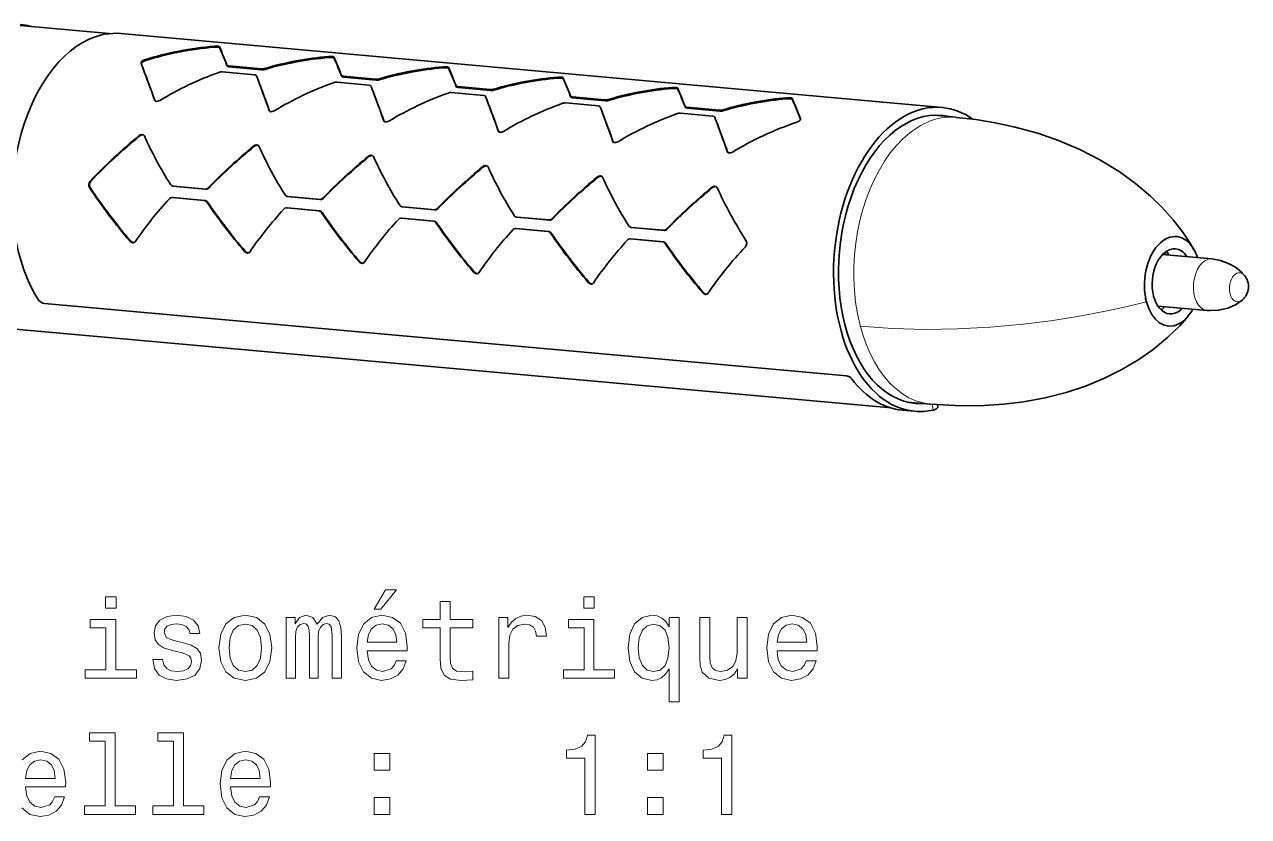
# Model space of a CAD drawing. Extents: x 370 to 946, y 143 to 764.
# Drawn here: x 870.1 to 924.5, y 639.1 to 674.3 of the extents above; entities that cross this region are included whole.
import ezdxf

# ---------------------------------------------------------------- set-up
doc = ezdxf.new("R2010")
doc.units = 0

msp = doc.modelspace()

# ---------------------------------------------------------------- linework, layer by layer
at = {"color": 7, "lineweight": 35, "ltscale": 0.099351}
msp.add_line((873.851, 673.908), (869.893, 674.264), dxfattribs=at)
at = {"color": 7, "lineweight": 35}
for p, q in [((874.361, 673.912), (910.854, 670.623)), ((906.601, 658.698), (870.969, 661.909)), ((908.589, 657.273), (868.685, 660.869))]:
    msp.add_line(p, q, dxfattribs=at)
at = {"color": 7, "lineweight": 13, "ltscale": 0.00123}
msp.add_line((878.513, 673.303), (878.51, 673.353), dxfattribs=at)
at = {"color": 7, "lineweight": 13, "ltscale": 0.001226}
for p, q in [((878.741, 673.283), (878.739, 673.332)), ((883.832, 672.824), (883.829, 672.873)), ((888.922, 672.366), (888.919, 672.414)), ((894.012, 671.907), (894.009, 671.956)), ((899.102, 671.448), (899.099, 671.497))]:
    msp.add_line(p, q, dxfattribs=at)
at = {"color": 7, "lineweight": 13, "ltscale": 0.001228}
for p, q in [((883.604, 672.845), (883.6, 672.894)), ((888.694, 672.386), (888.69, 672.435)), ((893.784, 671.927), (893.78, 671.976)), ((898.874, 671.469), (898.871, 671.518)), ((903.964, 671.01), (903.961, 671.059))]:
    msp.add_line(p, q, dxfattribs=at)
at = {"color": 7, "lineweight": 35, "ltscale": 0.005595}
msp.add_line((875.26, 672.602), (875.339, 672.392), dxfattribs=at)
at = {"color": 7, "lineweight": 35, "ltscale": 0.002085}
for p, q in [((875.369, 672.314), (875.339, 672.392)), ((880.459, 671.855), (880.429, 671.933)), ((890.639, 670.938), (890.61, 671.016)), ((900.82, 670.02), (900.79, 670.098))]:
    msp.add_line(p, q, dxfattribs=at)
at = {"color": 7, "lineweight": 13, "ltscale": 0.001133}
msp.add_line((875.434, 672.702), (875.419, 672.745), dxfattribs=at)
at = {"color": 7, "lineweight": 13, "ltscale": 0.001144}
for p, q in [((879.077, 672.508), (879.089, 672.464)), ((884.167, 672.049), (884.179, 672.005)), ((889.257, 671.59), (889.269, 671.546)), ((894.348, 671.132), (894.36, 671.088))]:
    msp.add_line(p, q, dxfattribs=at)
at = {"color": 7, "lineweight": 35, "ltscale": 0.036305}
for p, q in [((879.154, 672.47), (880.6, 672.34)), ((885.69, 671.881), (884.244, 672.011)), ((900.673, 670.244), (899.227, 670.375)), ((900.973, 670.461), (899.527, 670.591)), ((876.676, 667.133), (878.122, 667.002)), ((876.662, 666.621), (878.108, 666.49)), ((881.766, 666.674), (883.212, 666.544)), ((881.721, 666.163), (883.168, 666.032)), ((881.752, 666.162), (883.198, 666.032)), ((888.303, 666.085), (886.856, 666.215)), ((893.393, 665.626), (891.946, 665.757)), ((886.811, 665.704), (888.258, 665.574)), ((893.348, 665.115), (891.902, 665.245)), ((898.483, 665.167), (897.037, 665.298)), ((898.514, 665.163), (897.067, 665.293)), ((898.438, 664.656), (896.992, 664.786))]:
    msp.add_line(p, q, dxfattribs=at)
at = {"color": 7, "lineweight": 13, "ltscale": 0.001136}
for p, q in [((879.154, 672.47), (879.166, 672.426)), ((884.244, 672.011), (884.256, 671.968)), ((889.335, 671.553), (889.347, 671.509)), ((894.425, 671.094), (894.437, 671.05)), ((899.515, 670.635), (899.527, 670.591))]:
    msp.add_line(p, q, dxfattribs=at)
at = {"color": 7, "lineweight": 35, "ltscale": 0.036307}
for p, q in [((879.166, 672.426), (880.613, 672.296)), ((878.866, 672.21), (880.312, 672.079)), ((883.956, 671.751), (885.402, 671.62)), ((884.256, 671.968), (885.703, 671.837)), ((889.046, 671.292), (890.493, 671.162)), ((890.781, 671.422), (889.334, 671.553)), ((890.793, 671.379), (889.347, 671.509)), ((895.583, 670.703), (894.136, 670.833)), ((895.871, 670.964), (894.424, 671.094)), ((895.883, 670.92), (894.437, 671.05)), ((900.961, 670.505), (899.515, 670.635)), ((876.706, 667.128), (878.153, 666.998)), ((876.631, 666.621), (878.077, 666.491)), ((881.797, 666.669), (883.243, 666.539)), ((888.333, 666.08), (886.887, 666.211)), ((886.842, 665.703), (888.289, 665.573)), ((891.932, 665.245), (893.379, 665.114)), ((893.423, 665.622), (891.977, 665.752)), ((898.469, 664.655), (897.023, 664.786))]:
    msp.add_line(p, q, dxfattribs=at)
at = {"color": 7, "lineweight": 13, "ltscale": 0.001142}
for p, q in [((880.6, 672.34), (880.613, 672.296)), ((885.69, 671.881), (885.703, 671.837)), ((890.78, 671.422), (890.793, 671.379)), ((890.925, 671.44), (890.937, 671.396)), ((895.87, 670.964), (895.883, 670.92)), ((900.961, 670.505), (900.973, 670.461)), ((901.105, 670.523), (901.117, 670.479))]:
    msp.add_line(p, q, dxfattribs=at)
at = {"color": 7, "lineweight": 13, "ltscale": 0.001143}
for p, q in [((880.745, 672.358), (880.756, 672.313)), ((885.835, 671.899), (885.847, 671.855)), ((896.015, 670.982), (896.027, 670.937)), ((899.438, 670.673), (899.45, 670.629))]:
    msp.add_line(p, q, dxfattribs=at)
at = {"color": 7, "lineweight": 35, "ltscale": 0.00278}
for p, q in [((880.39, 672.037), (880.429, 671.933)), ((890.571, 671.12), (890.61, 671.016)), ((900.751, 670.202), (900.79, 670.098))]:
    msp.add_line(p, q, dxfattribs=at)
at = {"color": 7, "lineweight": 35, "ltscale": 0.002779}
for p, q in [((885.481, 671.579), (885.52, 671.474)), ((895.661, 670.661), (895.7, 670.557))]:
    msp.add_line(p, q, dxfattribs=at)
at = {"color": 7, "lineweight": 35, "ltscale": 0.002086}
for p, q in [((885.549, 671.396), (885.52, 671.474)), ((895.73, 670.479), (895.7, 670.557))]:
    msp.add_line(p, q, dxfattribs=at)
at = {"color": 7, "lineweight": 35, "ltscale": 0.000571895}
msp.add_line((875.862, 670.957), (875.872, 670.936), dxfattribs=at)
at = {"color": 7, "lineweight": 13, "ltscale": 0.000974543}
for p, q in [((875.884, 670.925), (875.862, 670.957)), ((901.335, 668.631), (901.312, 668.663))]:
    msp.add_line(p, q, dxfattribs=at)
at = {"color": 7, "lineweight": 13, "ltscale": 0.001224}
msp.add_line((904.192, 670.989), (904.19, 671.038), dxfattribs=at)
at = {"color": 7, "lineweight": 35, "ltscale": 0.000572597}
for p, q in [((880.952, 670.498), (880.962, 670.478)), ((886.042, 670.039), (886.052, 670.019)), ((891.132, 669.581), (891.143, 669.56)), ((896.222, 669.122), (896.233, 669.101)), ((901.312, 668.663), (901.323, 668.643))]:
    msp.add_line(p, q, dxfattribs=at)
at = {"color": 7, "lineweight": 13, "ltscale": 0.000973297}
msp.add_line((880.974, 670.466), (880.952, 670.498), dxfattribs=at)
at = {"color": 7, "lineweight": 35, "ltscale": 0.025455}
for p, q in [((910.472, 670.281), (911.486, 670.19)), ((909.323, 657.533), (910.337, 657.442))]:
    msp.add_line(p, q, dxfattribs=at)
at = {"color": 7, "lineweight": 13, "ltscale": 0.000975423}
for p, q in [((886.064, 670.007), (886.042, 670.039)), ((896.245, 669.09), (896.222, 669.122))]:
    msp.add_line(p, q, dxfattribs=at)
at = {"color": 7, "lineweight": 13, "ltscale": 0.000974178}
msp.add_line((891.155, 669.549), (891.132, 669.58), dxfattribs=at)
at = {"color": 7, "lineweight": 13, "ltscale": 0.000847797}
for p, q in [((875.209, 669.36), (875.181, 669.38)), ((885.39, 668.443), (885.362, 668.462)), ((895.57, 667.526), (895.542, 667.545))]:
    msp.add_line(p, q, dxfattribs=at)
at = {"color": 7, "lineweight": 13, "ltscale": 0.000848666}
for p, q in [((880.299, 668.902), (880.272, 668.921)), ((890.48, 667.984), (890.452, 668.004)), ((900.66, 667.067), (900.632, 667.086))]:
    msp.add_line(p, q, dxfattribs=at)
at = {"color": 7, "lineweight": 13, "ltscale": 0.00080364}
msp.add_line((873.002, 667.064), (872.97, 667.067), dxfattribs=at)
at = {"color": 7, "lineweight": 13, "ltscale": 0.00080449}
msp.add_line((873.026, 667.346), (872.994, 667.349), dxfattribs=at)
at = {"color": 7, "lineweight": 35, "ltscale": 0.000764989}
for p, q in [((876.669, 667.133), (876.7, 667.129)), ((886.85, 666.216), (886.88, 666.212)), ((897.03, 665.299), (897.06, 665.294))]:
    msp.add_line(p, q, dxfattribs=at)
at = {"color": 7, "lineweight": 13, "ltscale": 0.000763479}
msp.add_line((876.676, 667.133), (876.706, 667.128), dxfattribs=at)
at = {"color": 7, "lineweight": 13, "ltscale": 0.000781818}
for p, q in [((878.122, 667.002), (878.153, 666.998)), ((883.212, 666.544), (883.243, 666.539)), ((888.302, 666.085), (888.333, 666.08)), ((893.393, 665.626), (893.423, 665.622))]:
    msp.add_line(p, q, dxfattribs=at)
at = {"color": 7, "lineweight": 13, "ltscale": 0.00077138}
for p, q in [((878.24, 667.051), (878.27, 667.046)), ((888.42, 666.133), (888.45, 666.128)), ((898.6, 665.216), (898.631, 665.211))]:
    msp.add_line(p, q, dxfattribs=at)
at = {"color": 7, "lineweight": 35, "ltscale": 0.000210842}
for p, q in [((876.631, 666.621), (876.623, 666.622)), ((876.662, 666.621), (876.654, 666.621)), ((896.992, 664.786), (896.984, 664.787))]:
    msp.add_line(p, q, dxfattribs=at)
at = {"color": 7, "lineweight": 35, "ltscale": 0.00076465}
for p, q in [((876.623, 666.622), (876.654, 666.621)), ((881.713, 666.163), (881.744, 666.162)), ((886.803, 665.704), (886.834, 665.704))]:
    msp.add_line(p, q, dxfattribs=at)
at = {"color": 7, "lineweight": 13, "ltscale": 0.00076465}
for p, q in [((876.631, 666.621), (876.662, 666.621)), ((886.812, 665.704), (886.842, 665.703)), ((891.902, 665.245), (891.932, 665.245)), ((896.992, 664.786), (897.023, 664.786))]:
    msp.add_line(p, q, dxfattribs=at)
at = {"color": 7, "lineweight": 13, "ltscale": 0.000781465}
for p, q in [((878.077, 666.491), (878.108, 666.49)), ((883.167, 666.032), (883.198, 666.032)), ((888.257, 665.574), (888.289, 665.573)), ((893.348, 665.115), (893.379, 665.114)), ((898.438, 664.656), (898.469, 664.655))]:
    msp.add_line(p, q, dxfattribs=at)
at = {"color": 7, "lineweight": 13, "ltscale": 0.000773634}
msp.add_line((878.184, 666.422), (878.215, 666.422), dxfattribs=at)
at = {"color": 7, "lineweight": 35, "ltscale": 0.000764768}
for p, q in [((881.76, 666.675), (881.79, 666.67)), ((891.94, 665.757), (891.97, 665.753))]:
    msp.add_line(p, q, dxfattribs=at)
at = {"color": 7, "lineweight": 13, "ltscale": 0.000764989}
for p, q in [((881.766, 666.674), (881.797, 666.669)), ((886.857, 666.215), (886.887, 666.211)), ((891.947, 665.756), (891.977, 665.752)), ((897.037, 665.298), (897.067, 665.293))]:
    msp.add_line(p, q, dxfattribs=at)
at = {"color": 7, "lineweight": 13, "ltscale": 0.000771626}
msp.add_line((883.33, 666.592), (883.36, 666.587), dxfattribs=at)
at = {"color": 7, "lineweight": 35, "ltscale": 0.000209402}
for p, q in [((881.721, 666.163), (881.713, 666.163)), ((891.924, 665.245), (891.932, 665.245))]:
    msp.add_line(p, q, dxfattribs=at)
at = {"color": 7, "lineweight": 13, "ltscale": 0.000766175}
msp.add_line((881.721, 666.163), (881.752, 666.162), dxfattribs=at)
at = {"color": 7, "lineweight": 35, "ltscale": 0.000210925}
for p, q in [((881.752, 666.162), (881.744, 666.162)), ((891.902, 665.245), (891.893, 665.246)), ((897.023, 664.786), (897.014, 664.786))]:
    msp.add_line(p, q, dxfattribs=at)
at = {"color": 7, "lineweight": 13, "ltscale": 0.000772108}
for p, q in [((883.275, 665.964), (883.305, 665.964)), ((888.365, 665.505), (888.396, 665.505)), ((893.455, 665.046), (893.486, 665.046))]:
    msp.add_line(p, q, dxfattribs=at)
at = {"color": 7, "lineweight": 35, "ltscale": 0.000209318}
for p, q in [((886.803, 665.704), (886.812, 665.704)), ((886.834, 665.704), (886.842, 665.703))]:
    msp.add_line(p, q, dxfattribs=at)
at = {"color": 7, "lineweight": 35, "ltscale": 0.000766175}
msp.add_line((891.893, 665.246), (891.924, 665.245), dxfattribs=at)
at = {"color": 7, "lineweight": 13, "ltscale": 0.000773131}
msp.add_line((893.51, 665.675), (893.541, 665.67), dxfattribs=at)
at = {"color": 7, "lineweight": 13, "ltscale": 0.000850561}
for p, q in [((874.8, 664.694), (874.769, 664.68)), ((879.89, 664.236), (879.859, 664.221)), ((890.07, 663.318), (890.04, 663.304))]:
    msp.add_line(p, q, dxfattribs=at)
at = {"color": 7, "lineweight": 35, "ltscale": 0.000764618}
msp.add_line((896.984, 664.787), (897.014, 664.786), dxfattribs=at)
at = {"color": 7, "lineweight": 13, "ltscale": 0.000780308}
msp.add_line((898.483, 665.167), (898.514, 665.163), dxfattribs=at)
at = {"color": 7, "lineweight": 13, "ltscale": 0.000772101}
msp.add_line((898.545, 664.588), (898.576, 664.587), dxfattribs=at)
at = {"color": 7, "lineweight": 35, "ltscale": 0.003582}
msp.add_line((920.741, 664.175), (920.844, 664.075), dxfattribs=at)
at = {"color": 7, "lineweight": 13, "ltscale": 0.000849916}
for p, q in [((884.98, 663.777), (884.949, 663.763)), ((895.161, 662.859), (895.13, 662.845))]:
    msp.add_line(p, q, dxfattribs=at)
at = {"color": 7, "lineweight": 35, "ltscale": 0.054924}
msp.add_line((922.84, 663.896), (920.652, 664.093), dxfattribs=at)
at = {"color": 7, "lineweight": 13, "ltscale": 0.000851943}
msp.add_line((900.251, 662.401), (900.22, 662.386), dxfattribs=at)
at = {"color": 7, "lineweight": 35, "ltscale": 0.054918}
msp.add_line((922.633, 661.605), (920.445, 661.802), dxfattribs=at)
at = {"color": 7, "lineweight": 35, "ltscale": 0.013756}
msp.add_line((909.09, 657.177), (909.638, 657.128), dxfattribs=at)
at = {"color": 7, "lineweight": 13, "ltscale": 0.006425}
msp.add_line((910.453, 657.182), (910.42, 657.437), dxfattribs=at)
at = {"color": 7, "lineweight": 35, "ltscale": 0.002544}
msp.add_line((910.67, 657.317), (910.657, 657.418), dxfattribs=at)
at = {"color": 7, "lineweight": 35}
for points in [[(878.739, 673.332), (878.737, 673.334), (878.732, 673.338), (878.7, 673.348), (878.626, 673.355), (878.51, 673.353)], [(878.741, 673.283), (878.74, 673.285), (878.734, 673.289), (878.702, 673.299), (878.629, 673.306), (878.513, 673.303)], [(883.829, 672.873), (883.827, 672.875), (883.822, 672.88), (883.79, 672.89), (883.716, 672.897), (883.6, 672.894)], [(883.832, 672.824), (883.83, 672.826), (883.825, 672.831), (883.792, 672.841), (883.719, 672.848), (883.604, 672.845)], [(875.419, 672.745), (875.312, 672.694), (875.269, 672.651), (875.259, 672.629), (875.26, 672.602)], [(875.434, 672.702), (875.315, 672.642), (875.281, 672.603), (875.272, 672.571)], [(879.154, 672.47), (879.101, 672.484), (879.084, 672.497), (879.077, 672.508)], [(879.166, 672.426), (879.113, 672.44), (879.096, 672.453), (879.089, 672.464)], [(888.919, 672.414), (888.918, 672.417), (888.912, 672.421), (888.88, 672.431), (888.806, 672.438), (888.69, 672.435)], [(888.922, 672.366), (888.92, 672.368), (888.915, 672.372), (888.883, 672.382), (888.809, 672.389), (888.694, 672.386)], [(880.312, 672.079), (880.366, 672.064), (880.383, 672.05), (880.39, 672.037)], [(884.244, 672.011), (884.191, 672.025), (884.174, 672.038), (884.167, 672.049)], [(884.256, 671.968), (884.203, 671.981), (884.186, 671.994), (884.179, 672.005)], [(894.009, 671.956), (894.008, 671.958), (894.002, 671.962), (893.97, 671.972), (893.897, 671.979), (893.78, 671.976)], [(894.012, 671.907), (894.01, 671.909), (894.005, 671.913), (893.973, 671.923), (893.899, 671.93), (893.784, 671.927)], [(885.402, 671.621), (885.456, 671.606), (885.473, 671.591), (885.481, 671.579)], [(889.335, 671.553), (889.281, 671.567), (889.264, 671.579), (889.257, 671.59)], [(889.347, 671.509), (889.293, 671.523), (889.276, 671.535), (889.269, 671.546)], [(899.099, 671.497), (899.098, 671.499), (899.093, 671.504), (899.06, 671.514), (898.987, 671.521), (898.871, 671.518)], [(899.102, 671.448), (899.101, 671.45), (899.095, 671.455), (899.063, 671.464), (898.99, 671.471), (898.874, 671.469)], [(875.872, 670.936), (875.901, 670.911), (875.94, 670.898), (876.001, 670.9), (876.09, 670.936)], [(890.492, 671.162), (890.546, 671.147), (890.563, 671.133), (890.571, 671.12)], [(894.425, 671.094), (894.371, 671.108), (894.354, 671.121), (894.348, 671.132)], [(894.437, 671.05), (894.383, 671.064), (894.366, 671.077), (894.36, 671.088)], [(895.582, 670.703), (895.636, 670.688), (895.654, 670.674), (895.661, 670.661)], [(899.515, 670.635), (899.461, 670.649), (899.445, 670.662), (899.438, 670.673)], [(904.19, 671.038), (904.188, 671.041), (904.183, 671.045), (904.151, 671.055), (904.077, 671.062), (903.961, 671.059)], [(904.192, 670.989), (904.191, 670.992), (904.185, 670.996), (904.153, 671.006), (904.08, 671.013), (903.964, 671.01)], [(880.962, 670.478), (880.991, 670.452), (881.03, 670.439), (881.091, 670.442), (881.18, 670.477)], [(899.527, 670.591), (899.474, 670.605), (899.457, 670.618), (899.45, 670.629)], [(900.673, 670.244), (900.727, 670.229), (900.744, 670.215), (900.751, 670.202)], [(904.565, 670.119), (904.567, 670.105), (904.558, 670.076), (904.541, 670.054), (904.49, 670.014), (904.406, 669.975)], [(911.478, 670.188), (912.353, 670.088), (913.21, 669.95), (914.047, 669.772), (915.114, 669.478), (916.022, 669.162), (916.971, 668.758), (917.87, 668.295), (918.717, 667.775), (919.45, 667.245), (920.122, 666.678), (920.616, 666.198), (921.12, 665.639), (921.546, 665.09), (921.897, 664.561), (922.049, 664.302)], [(886.052, 670.019), (886.081, 669.994), (886.12, 669.981), (886.181, 669.983), (886.271, 670.019)], [(875.372, 669.407), (875.302, 669.428), (875.221, 669.406), (875.181, 669.38)], [(875.385, 669.395), (875.3, 669.405), (875.209, 669.36)], [(891.143, 669.56), (891.171, 669.535), (891.21, 669.522), (891.271, 669.524), (891.361, 669.56)], [(896.233, 669.101), (896.261, 669.076), (896.3, 669.063), (896.362, 669.065), (896.451, 669.101)], [(880.462, 668.948), (880.392, 668.969), (880.311, 668.947), (880.272, 668.921)], [(880.476, 668.937), (880.39, 668.947), (880.299, 668.902)], [(885.552, 668.489), (885.482, 668.51), (885.401, 668.489), (885.362, 668.462)], [(885.566, 668.478), (885.481, 668.488), (885.39, 668.443)], [(901.323, 668.643), (901.352, 668.617), (901.391, 668.605), (901.452, 668.607), (901.541, 668.642)], [(890.643, 668.031), (890.572, 668.052), (890.491, 668.03), (890.452, 668.004)], [(890.656, 668.019), (890.571, 668.029), (890.48, 667.984)], [(895.733, 667.572), (895.663, 667.593), (895.581, 667.571), (895.542, 667.545)], [(895.746, 667.561), (895.661, 667.57), (895.57, 667.526)], [(900.823, 667.113), (900.753, 667.134), (900.672, 667.113), (900.632, 667.086)], [(900.836, 667.102), (900.751, 667.112), (900.66, 667.067)], [(874.769, 664.68), (874.822, 664.634), (874.901, 664.609), (874.954, 664.62)], [(874.8, 664.694), (874.847, 664.653), (874.901, 664.628), (874.968, 664.629)], [(879.859, 664.221), (879.912, 664.175), (879.991, 664.15), (880.044, 664.161)], [(879.89, 664.236), (879.937, 664.194), (879.991, 664.169), (880.058, 664.17)], [(884.949, 663.762), (885.003, 663.716), (885.081, 663.691), (885.134, 663.703)], [(884.98, 663.777), (885.027, 663.735), (885.081, 663.711), (885.149, 663.711)], [(922.84, 663.896), (923.229, 663.826), (923.612, 663.684), (923.891, 663.524), (924.158, 663.307), (924.289, 663.166)], [(890.04, 663.304), (890.093, 663.258), (890.171, 663.233), (890.224, 663.244)], [(890.07, 663.318), (890.117, 663.276), (890.171, 663.252), (890.239, 663.253)], [(895.13, 662.845), (895.183, 662.799), (895.262, 662.774), (895.314, 662.785)], [(895.161, 662.859), (895.207, 662.818), (895.261, 662.793), (895.329, 662.794)], [(900.22, 662.386), (900.273, 662.34), (900.352, 662.315), (900.405, 662.327)], [(900.251, 662.401), (900.298, 662.359), (900.352, 662.334), (900.419, 662.335)], [(921.783, 661.346), (921.591, 661.149), (921.381, 661.006), (921.161, 660.924), (920.938, 660.905), (920.721, 660.95), (920.517, 661.055), (920.332, 661.217), (920.171, 661.432), (920.038, 661.693), (919.939, 661.989)], [(924.19, 662.063), (923.891, 661.86), (923.547, 661.71), (923.145, 661.616), (922.761, 661.597), (922.633, 661.605)], [(910.346, 657.444), (911.444, 657.377), (912.524, 657.375), (913.582, 657.439), (914.475, 657.548), (915.438, 657.726), (916.368, 657.963), (917.225, 658.245), (918.042, 658.578), (918.849, 658.977), (919.6, 659.423), (920.241, 659.874), (920.879, 660.402), (921.429, 660.942), (921.783, 661.346)], [(910.453, 657.182), (910.553, 657.211), (910.625, 657.246), (910.664, 657.287), (910.67, 657.317)]]:
    msp.add_lwpolyline(points, dxfattribs=at)
at = {"color": 7, "lineweight": 13}
for points in [[(907.222, 660.905), (908.656, 660.805), (910.098, 660.765), (911.546, 660.784), (912.999, 660.86), (914.456, 660.994), (915.673, 661.148), (916.891, 661.342), (918.11, 661.573), (919.024, 661.77), (919.939, 661.989)], [(869.969, 639.497), (870.317, 639.214), (870.771, 639.118), (871.165, 639.184), (871.487, 639.355), (871.725, 639.628), (871.861, 639.991), (871.422, 639.991), (871.331, 639.789), (871.2, 639.638), (870.827, 639.517), (870.539, 639.572), (870.323, 639.749), (870.181, 640.036), (870.131, 640.425), (870.131, 640.44), (871.906, 640.44), (871.911, 640.646), (871.83, 641.226), (871.609, 641.66), (871.255, 641.922), (870.786, 642.018), (870.328, 641.917), (869.975, 641.635)]]:
    msp.add_lwpolyline(points, dxfattribs=at)
for points in [[(885.619, 648.337), (885.916, 648.337), (886.617, 649.195), (886.123, 649.195)], [(874.15, 648.882), (873.681, 648.882), (873.681, 648.378), (874.15, 648.378)], [(888.554, 647.5), (888.554, 646.144), (888.584, 645.705), (888.725, 645.402), (889.008, 645.226), (889.487, 645.165), (890.011, 645.19), (890.011, 645.574), (889.628, 645.543), (889.28, 645.584), (889.093, 645.71), (889.013, 645.922), (888.998, 646.219), (888.998, 647.5), (890.011, 647.5), (890.011, 647.878), (888.998, 647.878), (888.998, 648.67), (888.554, 648.67), (888.554, 647.878), (887.787, 647.878), (887.787, 647.5)], [(895.402, 648.882), (894.933, 648.882), (894.933, 648.378), (895.402, 648.378)], [(874.135, 645.634), (874.135, 647.878), (872.995, 647.878), (872.995, 647.5), (873.691, 647.5), (873.691, 645.634), (872.784, 645.634), (872.784, 645.261), (875.053, 645.261), (875.053, 645.634)], [(877.141, 646.84), (876.712, 646.94), (876.395, 647.056), (876.289, 647.293), (876.319, 647.46), (876.425, 647.581), (876.596, 647.656), (876.843, 647.687), (877.08, 647.656), (877.267, 647.566), (877.388, 647.43), (877.438, 647.248), (877.872, 647.248), (877.872, 647.258), (877.797, 647.586), (877.59, 647.843), (877.267, 648.005), (876.843, 648.065), (876.415, 648.005), (876.102, 647.838), (875.905, 647.591), (875.845, 647.278), (875.89, 646.976), (876.031, 646.764), (876.263, 646.613), (876.601, 646.507), (877.096, 646.386), (877.398, 646.26), (877.479, 646.159), (877.509, 646.007), (877.464, 645.821), (877.343, 645.68), (877.146, 645.589), (876.884, 645.559), (876.606, 645.589), (876.405, 645.695), (876.268, 645.866), (876.213, 646.103), (875.784, 646.103), (875.855, 645.7), (876.062, 645.407), (876.39, 645.231), (876.843, 645.165), (877.317, 645.231), (877.665, 645.407), (877.877, 645.69), (877.953, 646.058), (877.897, 646.376), (877.741, 646.592), (877.484, 646.734)], [(878.719, 646.613), (878.8, 645.997), (879.032, 645.543), (879.4, 645.261), (879.895, 645.165), (880.384, 645.261), (880.752, 645.538), (880.984, 645.992), (881.07, 646.613), (880.984, 647.228), (880.752, 647.687), (880.384, 647.964), (879.895, 648.065), (879.4, 647.964), (879.032, 647.682), (878.8, 647.228)], [(881.71, 645.261), (882.119, 645.261), (882.119, 647.072), (882.144, 647.344), (882.219, 647.541), (882.335, 647.656), (882.487, 647.702), (882.608, 647.662), (882.688, 647.561), (882.729, 647.389), (882.744, 647.162), (882.744, 645.261), (883.127, 645.261), (883.127, 647.072), (883.152, 647.339), (883.228, 647.535), (883.349, 647.656), (883.5, 647.702), (883.622, 647.662), (883.702, 647.561), (883.753, 647.162), (883.753, 645.261), (884.161, 645.261), (884.161, 647.132), (884.136, 647.52), (884.055, 647.818), (883.894, 647.999), (883.632, 648.065), (883.324, 647.964), (883.087, 647.672), (882.9, 647.959), (882.588, 648.065), (882.3, 647.964), (882.104, 647.682), (882.104, 647.969), (881.71, 647.969)], [(885.311, 646.487), (887.086, 646.487), (887.091, 646.693), (887.011, 647.273), (886.789, 647.707), (886.436, 647.969), (885.967, 648.065), (885.508, 647.964), (885.155, 647.682), (884.928, 647.223), (884.847, 646.618), (884.923, 645.997), (885.15, 645.543), (885.498, 645.261), (885.951, 645.165), (886.345, 645.231), (886.668, 645.402), (886.905, 645.675), (887.041, 646.038), (886.602, 646.038), (886.511, 645.836), (886.38, 645.685), (886.007, 645.564), (885.719, 645.619), (885.503, 645.796), (885.361, 646.083), (885.311, 646.471)], [(891.161, 645.261), (891.605, 645.261), (891.605, 646.809), (891.65, 647.182), (891.786, 647.45), (892.008, 647.611), (892.306, 647.667), (892.528, 647.631), (892.694, 647.53), (892.795, 647.359), (892.83, 647.127), (893.279, 647.127), (893.219, 647.535), (893.052, 647.828), (892.775, 648.005), (892.397, 648.065), (892.14, 648.025), (891.918, 647.924), (891.721, 647.752), (891.565, 647.52), (891.565, 647.969), (891.161, 647.969)], [(895.387, 645.634), (895.387, 647.878), (894.248, 647.878), (894.248, 647.5), (894.944, 647.5), (894.944, 645.634), (894.036, 645.634), (894.036, 645.261), (896.305, 645.261), (896.305, 645.634)], [(898.731, 647.551), (898.575, 647.778), (898.398, 647.939), (898.191, 648.03), (897.954, 648.065), (897.526, 647.964), (897.193, 647.682), (896.976, 647.228), (896.9, 646.618), (896.976, 646.002), (897.193, 645.548), (897.526, 645.261), (897.954, 645.165), (898.191, 645.195), (898.393, 645.281), (898.57, 645.438), (898.731, 645.675), (898.731, 644.212), (899.175, 644.212), (899.175, 647.969), (898.731, 647.969)], [(902.191, 647.969), (901.747, 647.969), (901.747, 646.406), (901.696, 646.043), (901.55, 645.78), (901.323, 645.619), (901.026, 645.569), (900.789, 645.609), (900.637, 645.73), (900.552, 645.937), (900.531, 646.229), (900.531, 647.969), (900.088, 647.969), (900.088, 646.189), (900.103, 645.831), (900.199, 645.533), (900.491, 645.261), (900.96, 645.165), (901.212, 645.2), (901.429, 645.291), (901.616, 645.448), (901.767, 645.675), (901.767, 645.261), (902.191, 645.261)], [(903.527, 646.487), (905.302, 646.487), (905.307, 646.693), (905.227, 647.273), (905.005, 647.707), (904.652, 647.969), (904.183, 648.065), (903.724, 647.964), (903.371, 647.682), (903.144, 647.223), (903.063, 646.618), (903.139, 645.997), (903.366, 645.543), (903.714, 645.261), (904.168, 645.165), (904.561, 645.231), (904.884, 645.402), (905.121, 645.675), (905.257, 646.038), (904.818, 646.038), (904.727, 645.836), (904.596, 645.685), (904.223, 645.564), (903.936, 645.619), (903.719, 645.796), (903.578, 646.083), (903.527, 646.471)], [(879.173, 646.618), (879.219, 647.072), (879.36, 647.399), (879.587, 647.601), (879.895, 647.672), (880.197, 647.601), (880.424, 647.404), (880.565, 647.072), (880.616, 646.618), (880.565, 646.159), (880.424, 645.826), (880.197, 645.624), (879.895, 645.559), (879.587, 645.624), (879.36, 645.826), (879.219, 646.159)], [(885.311, 646.86), (885.366, 647.208), (885.503, 647.465), (885.709, 647.621), (885.982, 647.677), (886.249, 647.621), (886.456, 647.465), (886.582, 647.208), (886.627, 646.86)], [(897.354, 646.618), (897.4, 647.066), (897.541, 647.394), (897.753, 647.596), (898.03, 647.667), (898.323, 647.596), (898.544, 647.399), (898.676, 647.072), (898.726, 646.618), (898.676, 646.159), (898.544, 645.831), (898.323, 645.629), (898.03, 645.564), (897.753, 645.629), (897.541, 645.831), (897.4, 646.164)], [(903.527, 646.86), (903.583, 647.208), (903.719, 647.465), (903.926, 647.621), (904.198, 647.677), (904.465, 647.621), (904.672, 647.465), (904.798, 647.208), (904.843, 646.86)], [(873.661, 642.462), (873.661, 639.587), (872.748, 639.587), (872.748, 639.214), (875.013, 639.214), (875.013, 639.587), (874.105, 639.587), (874.105, 642.835), (872.965, 642.835), (872.965, 642.462)], [(876.697, 642.462), (876.697, 639.587), (875.784, 639.587), (875.784, 639.214), (878.049, 639.214), (878.049, 639.587), (877.141, 639.587), (877.141, 642.835), (876.001, 642.835), (876.001, 642.462)], [(894.984, 639.214), (895.443, 639.214), (895.443, 642.739), (895.1, 642.739), (895.009, 642.432), (894.828, 642.225), (894.55, 642.104), (894.167, 642.064), (894.167, 641.706), (894.984, 641.706)], [(901.056, 639.214), (901.515, 639.214), (901.515, 642.739), (901.172, 642.739), (901.081, 642.432), (900.9, 642.225), (900.622, 642.104), (900.239, 642.064), (900.239, 641.706), (901.056, 641.706)], [(879.239, 640.44), (881.014, 640.44), (881.019, 640.646), (880.938, 641.226), (880.717, 641.66), (880.364, 641.922), (879.895, 642.018), (879.436, 641.917), (879.083, 641.635), (878.856, 641.176), (878.775, 640.571), (878.851, 639.951), (879.078, 639.497), (879.426, 639.214), (879.879, 639.118), (880.273, 639.184), (880.596, 639.355), (880.833, 639.628), (880.969, 639.991), (880.53, 639.991), (880.439, 639.789), (880.308, 639.638), (879.935, 639.517), (879.647, 639.572), (879.431, 639.749), (879.289, 640.036), (879.239, 640.425)], [(885.619, 641.171), (886.315, 641.171), (886.315, 641.922), (885.619, 641.922)], [(897.763, 641.171), (898.459, 641.171), (898.459, 641.922), (897.763, 641.922)], [(870.131, 640.813), (870.186, 641.161), (870.323, 641.418), (870.529, 641.574), (870.802, 641.63), (871.069, 641.574), (871.276, 641.418), (871.402, 641.161), (871.447, 640.813)], [(879.239, 640.813), (879.294, 641.161), (879.431, 641.418), (879.637, 641.574), (879.91, 641.63), (880.177, 641.574), (880.384, 641.418), (880.51, 641.161), (880.555, 640.813)], [(885.619, 639.214), (886.315, 639.214), (886.315, 639.966), (885.619, 639.966)], [(897.763, 639.214), (898.459, 639.214), (898.459, 639.966), (897.763, 639.966)]]:
    msp.add_lwpolyline(points, close=True, dxfattribs=at)
at = {"color": 7, "lineweight": 35}
for centre, radius, start, end in [((879.734, 658.972), 14.432, 94.8618, 107.3954), ((879.727, 658.915), 14.44, 94.8213, 107.2958), ((864.836, 667.162), 15.211, 20.5743, 23.9305), ((866.52, 667.632), 13.465, 21.0266, 24.814), ((884.814, 658.572), 14.374, 94.8438, 106.4482), ((884.808, 658.513), 14.382, 94.8035, 106.3614), ((869.926, 666.703), 15.211, 20.5743, 23.9305), ((871.61, 667.174), 13.465, 21.0266, 24.814), ((784.383, 638.495), 97.067, 19.53688, 20.43896), ((794.672, 641.604), 86.342, 19.85162, 20.835), ((880.622, 672.748), 0.409, 266.9371, 287.4665), ((880.634, 672.703), 0.408, 266.9264, 287.3796), ((889.905, 658.113), 14.374, 94.8438, 106.4482), ((889.898, 658.055), 14.382, 94.8035, 106.3614), ((875.016, 666.245), 15.211, 20.5743, 23.9305), ((876.701, 666.715), 13.465, 21.0266, 24.814), ((883.601, 658.527), 14.505, 109.6494, 121.1857), ((878.848, 671.859), 0.351, 87.0435, 110.8435), ((789.452, 638.029), 97.09, 19.53698, 20.43861), ((799.746, 641.139), 86.36, 19.85172, 20.83463), ((883.938, 671.4), 0.351, 87.0435, 110.8435), ((885.712, 672.289), 0.409, 266.9371, 287.4665), ((885.725, 672.245), 0.408, 266.9264, 287.3796), ((894.995, 657.654), 14.374, 94.8438, 106.4482), ((894.988, 657.596), 14.382, 94.8035, 106.3614), ((880.106, 665.786), 15.211, 20.5743, 23.9305), ((881.791, 666.256), 13.465, 21.0266, 24.814), ((888.691, 658.068), 14.505, 109.6494, 121.1857), ((794.542, 637.57), 97.09, 19.53698, 20.43861), ((804.836, 640.681), 86.36, 19.85172, 20.83463), ((893.781, 657.609), 14.505, 109.6494, 121.1857), ((889.028, 670.941), 0.351, 87.0435, 110.8435), ((890.802, 671.83), 0.409, 266.9371, 287.4665), ((890.815, 671.786), 0.408, 266.9264, 287.3796), ((900.085, 657.196), 14.374, 94.8438, 106.4482), ((900.078, 657.137), 14.382, 94.8035, 106.3614), ((885.196, 665.327), 15.211, 20.5743, 23.9305), ((886.881, 665.797), 13.465, 21.0266, 24.814), ((799.632, 637.112), 97.09, 19.53698, 20.43861), ((809.927, 640.222), 86.36, 19.85172, 20.83463), ((898.871, 657.151), 14.505, 109.6494, 121.1857), ((894.119, 670.483), 0.351, 87.0435, 110.8435), ((895.892, 671.372), 0.409, 266.9371, 287.4665), ((895.905, 671.327), 0.408, 266.9264, 287.3796), ((905.175, 656.737), 14.374, 94.8438, 106.4482), ((905.169, 656.679), 14.382, 94.8035, 106.3614), ((889.04, 664.346), 16.563, 20.3953, 23.8322), ((891.178, 664.995), 14.329, 20.8772, 24.7331), ((804.723, 636.653), 97.09, 19.53698, 20.43861), ((815.017, 639.763), 86.36, 19.85172, 20.83463), ((903.961, 656.692), 14.505, 109.6494, 121.1857), ((899.209, 670.024), 0.351, 87.0435, 110.8435), ((900.983, 670.913), 0.409, 266.9371, 287.4665), ((900.995, 670.868), 0.408, 266.9264, 287.3796), ((809.813, 636.194), 97.09, 19.53698, 20.43861), ((820.107, 639.305), 86.36, 19.85172, 20.83463), ((909.075, 656.187), 14.557, 108.7062, 121.17), ((891.285, 649.843), 25.319, 129.4964, 136.2565), ((891.279, 649.75), 25.353, 129.3321, 136.048), ((875.304, 669.314), 0.115, 23.2874, 54.0301), ((891.435, 676.606), 17.588, 204.3322, 212.325), ((896.477, 649.271), 25.47, 129.5109, 135.7283), ((896.469, 649.179), 25.504, 129.3465, 135.5279), ((880.395, 668.855), 0.115, 23.2874, 54.0301), ((896.525, 676.147), 17.588, 204.3322, 212.325), ((885.485, 668.396), 0.115, 23.2874, 54.0301), ((901.567, 648.813), 25.47, 129.5109, 135.7283), ((901.559, 648.72), 25.504, 129.3465, 135.5279), ((901.615, 675.689), 17.588, 204.3322, 212.325), ((906.657, 648.354), 25.47, 129.5109, 135.7283), ((906.65, 648.261), 25.504, 129.3465, 135.5279), ((890.575, 667.938), 0.115, 23.2874, 54.0301), ((906.706, 675.23), 17.588, 204.3322, 212.325), ((911.747, 647.895), 25.47, 129.5109, 135.7283), ((911.74, 647.803), 25.504, 129.3465, 135.5279), ((895.665, 667.479), 0.115, 23.2874, 54.0301), ((911.796, 674.771), 17.588, 204.3322, 212.325), ((873.172, 667.191), 0.238, 138.4544, 211.5324), ((873.203, 667.189), 0.238, 138.2733, 211.7136), ((893.948, 681.012), 25.191, 213.6127, 220.4176), ((893.957, 681.103), 25.224, 213.8203, 220.5811), ((876.693, 667.27), 0.139, 209.7447, 263.1654), ((878.129, 667.148), 0.147, 267.0368, 318.383), ((878.16, 667.144), 0.147, 267.0133, 318.1572), ((916.838, 647.436), 25.47, 129.5109, 135.7283), ((916.83, 647.344), 25.504, 129.3465, 135.5279), ((900.755, 667.02), 0.115, 23.2874, 54.0301), ((917.172, 674.46), 17.909, 204.3866, 212.9379), ((889.491, 654.699), 17.586, 137.5363, 145.5039), ((876.624, 666.482), 0.14, 90.3307, 139.8512), ((878.058, 666.345), 0.148, 31.4812, 82.6252), ((878.089, 666.345), 0.147, 31.7059, 82.6489), ((899.154, 680.644), 25.338, 214.1441, 220.4034), ((899.162, 680.735), 25.37, 214.3437, 220.5671), ((881.783, 666.811), 0.139, 209.7447, 263.1654), ((883.22, 666.69), 0.147, 267.0368, 318.383), ((883.251, 666.685), 0.147, 267.0133, 318.1572), ((894.581, 654.24), 17.586, 137.5363, 145.5039), ((881.714, 666.024), 0.14, 90.3307, 139.8512), ((883.148, 665.886), 0.148, 31.4812, 82.6252), ((883.18, 665.886), 0.147, 31.7059, 82.6489), ((904.245, 680.185), 25.338, 214.1441, 220.4034), ((904.253, 680.276), 25.37, 214.3437, 220.5671), ((886.873, 666.353), 0.139, 209.7447, 263.1654), ((888.31, 666.231), 0.147, 267.0368, 318.383), ((888.341, 666.226), 0.147, 267.0133, 318.1572), ((891.963, 665.894), 0.139, 209.7447, 263.1654), ((899.671, 653.782), 17.586, 137.5363, 145.5039), ((886.804, 665.565), 0.14, 90.3307, 139.8512), ((888.239, 665.428), 0.148, 31.4812, 82.6252), ((888.27, 665.427), 0.147, 31.7059, 82.6489), ((909.335, 679.726), 25.338, 214.1441, 220.4034), ((909.343, 679.817), 25.37, 214.3437, 220.5671), ((891.894, 665.106), 0.14, 90.3307, 139.8512), ((893.4, 665.772), 0.147, 267.0368, 318.383), ((893.431, 665.768), 0.147, 267.0133, 318.1572), ((897.053, 665.435), 0.139, 209.7447, 263.1654), ((898.49, 665.314), 0.147, 267.0368, 318.383), ((898.521, 665.309), 0.147, 267.0133, 318.1572), ((904.761, 653.323), 17.586, 137.5363, 145.5039), ((893.329, 664.969), 0.148, 31.4812, 82.6252), ((893.36, 664.968), 0.147, 31.7059, 82.6489), ((914.425, 679.268), 25.338, 214.1441, 220.4034), ((914.433, 679.359), 25.37, 214.3437, 220.5671), ((909.852, 652.864), 17.586, 137.5363, 145.5039), ((896.984, 664.648), 0.14, 90.3307, 139.8512), ((901.928, 664.599), 0.246, 319.8238, 30.1639), ((874.902, 664.722), 0.114, 296.6205, 326.512), ((879.992, 664.264), 0.114, 296.6205, 326.512), ((898.419, 664.51), 0.148, 31.4812, 82.6252), ((898.45, 664.51), 0.147, 31.7059, 82.6489), ((919.515, 678.809), 25.338, 214.1441, 220.4034), ((919.523, 678.9), 25.37, 214.3437, 220.5671), ((915.2, 652.208), 17.911, 136.9258, 145.449), ((920.291, 663.33), 2.01, 18.0526, 28.9484), ((885.083, 663.805), 0.114, 296.6205, 326.512), ((890.173, 663.346), 0.114, 296.6205, 326.512), ((923.691, 662.664), 0.781, 356.0729, 39.9955), ((895.263, 662.888), 0.114, 296.6205, 326.512), ((923.691, 662.664), 0.781, 309.7029, 356.0729), ((871.021, 662.279), 0.374, 217.6268, 262.1324), ((900.353, 662.429), 0.114, 296.6205, 326.512), ((920.194, 662.64), 2.049, 320.8404, 331.5109), ((906.54, 658.3), 0.403, 40.2595, 81.3731)]:
    msp.add_arc(centre, radius, start, end, dxfattribs=at)
for centre, major_axis, start_param, end_param in [((869.289, 667.567), (0.608, 6.748), 6.161595, 6.283185), ((873.753, 667.164), (-0.608, -6.748), 3.141593, 3.483665), ((873.753, 667.164), (-0.608, -6.748), 3.483665, 5.626036), ((910.246, 663.876), (-0.608, -6.748), 3.141578, 6.283118), ((910.246, 663.876), (-0.577, -6.399), 3.141638, 6.283296), ((910.246, 663.876), (-0.577, -6.399), 3.053347, 3.141638), ((910.246, 663.876), (-0.608, -6.748), 2.799603, 3.141578), ((921.092, 662.898), (-0.18, -1.992), 2.40744, 5.241508), ((921.092, 662.898), (0.13, 1.444), 0.000104, 3.141697), ((920.309, 662.969), (-0.13, -1.444), 2.486964, 2.687311), ((921.092, 662.898), (0.13, 1.444), 5.628557, 6.28329), ((920.309, 662.969), (-0.13, -1.444), 0.454283, 0.529119), ((920.309, 662.969), (-0.13, -1.444), 0.529119, 0.654911), ((921.092, 662.898), (0.13, 1.444), 3.141697, 3.670712), ((921.092, 662.898), (0.13, 1.444), 3.670712, 3.796504), ((909.698, 663.925), (-0.608, -6.748), 5.685085, 6.283152), ((910.246, 663.876), (-0.608, -6.748), 6.283118, 6.477114), ((910.246, 663.876), (-0.577, -6.399), 0.000111, 0.088247), ((910.912, 663.816), (0.574, 6.374), 3.141591, 3.143724)]:
    msp.add_ellipse(centre, major_axis=major_axis, ratio=0.617868, start_param=start_param, end_param=end_param, dxfattribs=at)
at = {"color": 7, "lineweight": 13}
for centre, major_axis, start_param, end_param in [((910.912, 663.816), (0.574, 6.374), 0.001953, 0.529119), ((910.912, 663.816), (0.574, 6.374), 0.529119, 3.141591), ((922.737, 662.75), (0.103, 1.145), 6.283067, 9.424659), ((924.03, 662.634), (0.058, 0.647), 5.731911, 9.97597)]:
    msp.add_ellipse(centre, major_axis=major_axis, ratio=0.617868, start_param=start_param, end_param=end_param, dxfattribs=at)

doc.saveas('drawing.dxf')
